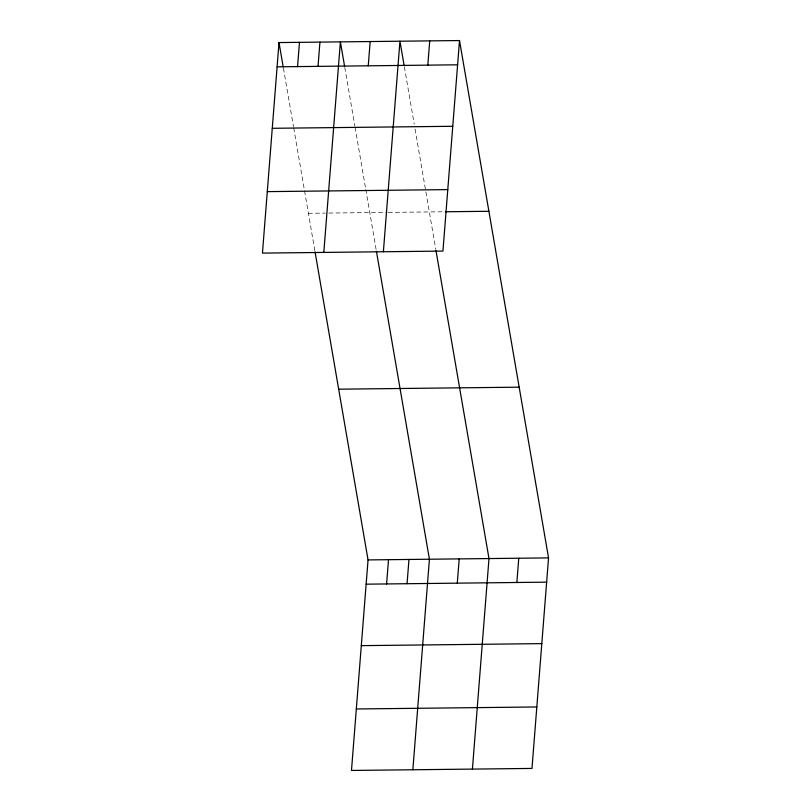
<?xml version="1.0" encoding="UTF-8"?>
<svg xmlns="http://www.w3.org/2000/svg" width="811" height="811" viewBox="0 0 811 811"><rect width="100%" height="100%" fill="white"/><g stroke="black" fill="none" stroke-linecap="round" stroke-linejoin="round"><path stroke-width="0.61" stroke-dasharray="4.05 3.04" d="M308.403 213.293L325.252 213.1M328.86 213.06L387.141 212.411M388.378 212.401L444.225 211.772M404.354 66.826L414.218 124.144M415.06 129.02L435.791 249.464M344.797 67.485L354.863 126.019M355.076 127.246L365.568 188.213M365.781 189.439L376.223 250.133M283.424 68.175L293.501 126.709M293.714 127.925L315.063 251.988"/><path stroke-width="1.22" d="M279.014 42.567L262.45 253.103L442.948 251.086L459.513 40.55L279.014 42.567L283.211 66.958M297.566 66.603L299.472 42.334M318.024 66.37L319.929 42.111M323.812 252.414L340.387 41.878L344.584 66.269M368.255 65.813L370.171 41.554M383.38 251.755L399.945 41.219L404.152 65.61M315.063 251.988L368.052 559.914L351.487 770.45L531.986 768.433L548.55 557.897L459.513 40.55M386.604 583.95L388.51 559.681M427.823 65.144L429.729 40.885M407.061 583.717L408.967 559.458M412.86 769.761L429.424 559.225L376.426 251.298M457.292 583.16L459.208 558.891M472.418 769.102L488.992 558.566L435.994 250.64M516.86 582.491L518.766 558.232M277.109 66.826L457.607 64.809M272.273 128.3L452.761 126.283M267.285 191.629L447.784 189.612M445.462 211.762L488.891 211.276M338.674 389.189L519.172 387.171M368.052 559.914L548.55 557.897M366.146 584.173L546.644 582.156M361.311 645.647L541.809 643.63M356.323 708.976L536.821 706.959"/></g></svg>
